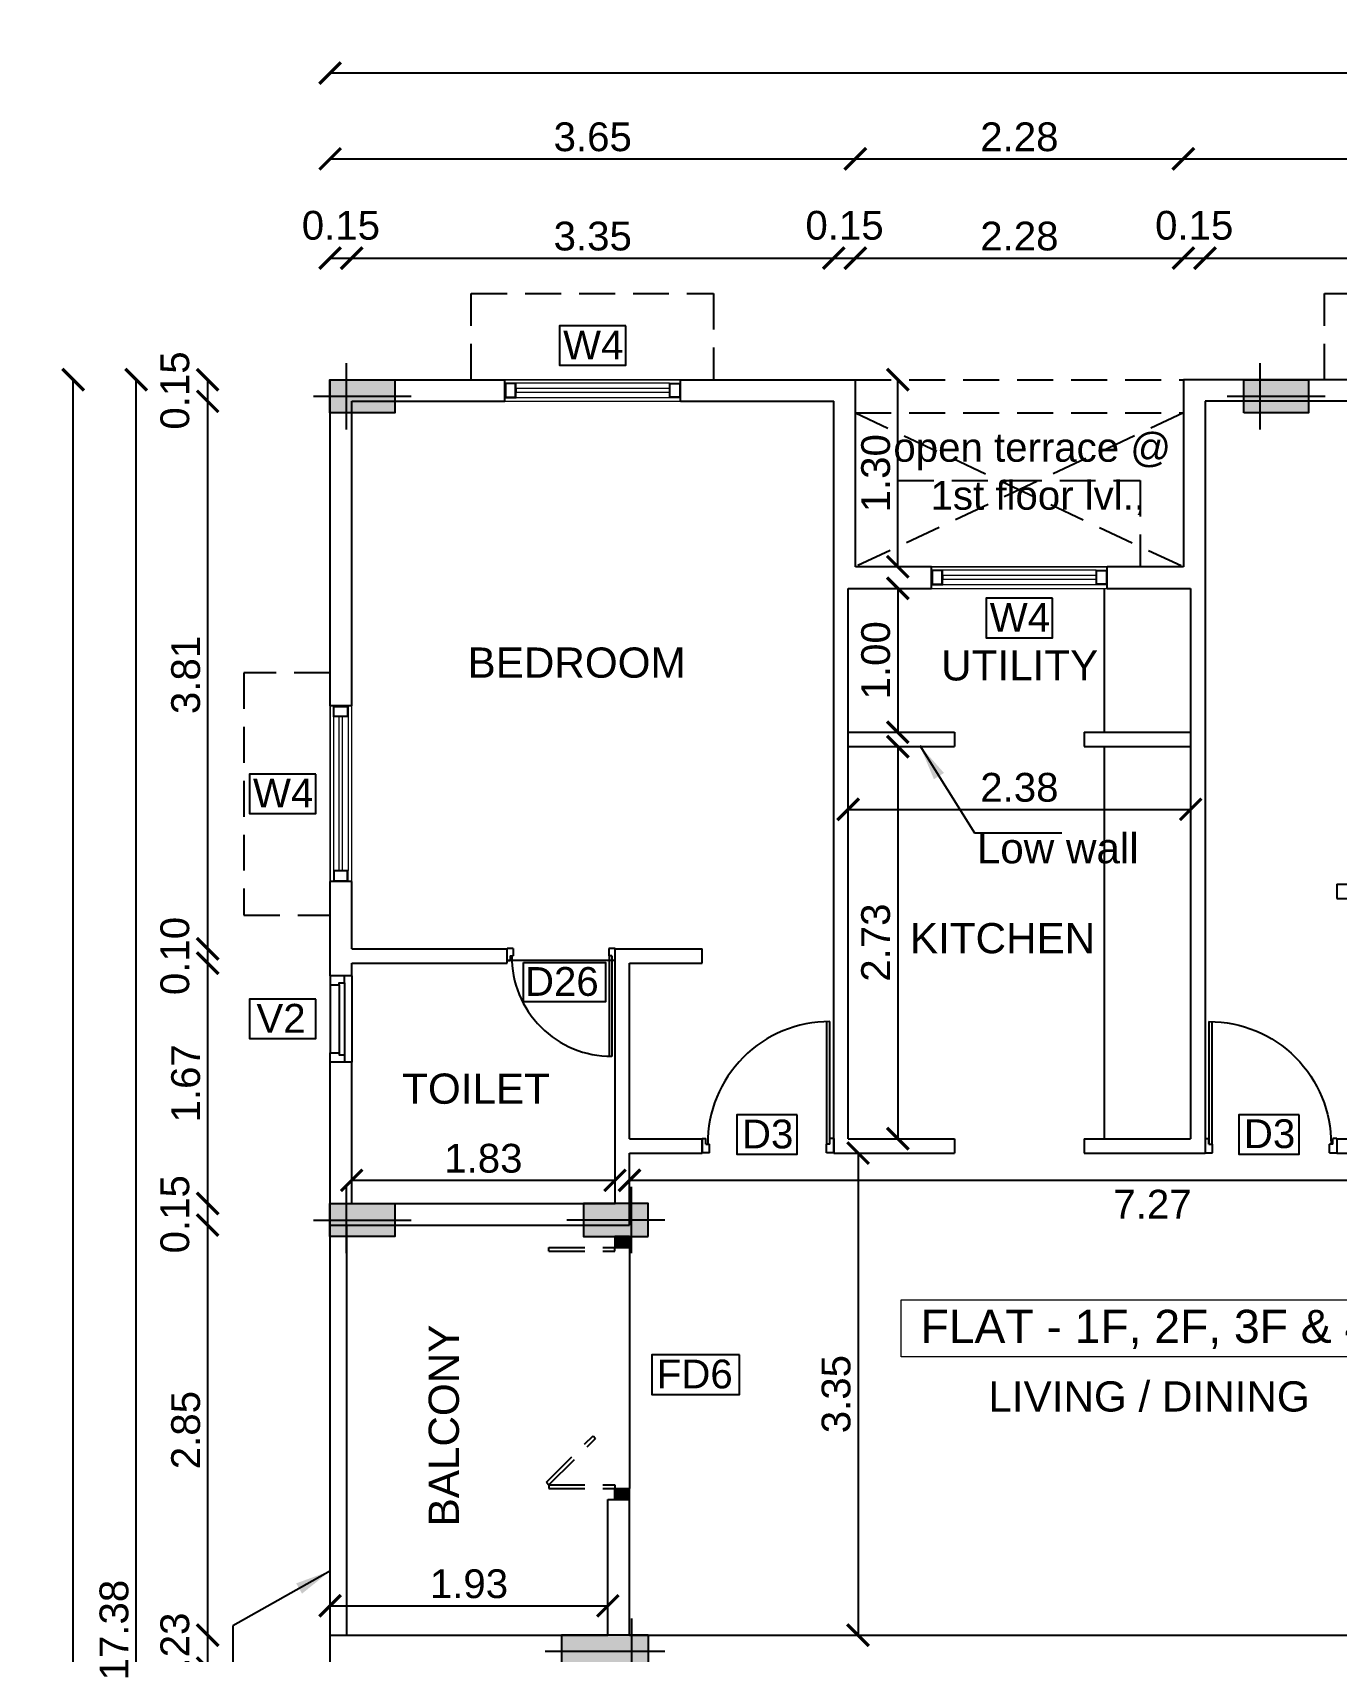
# Model space of a CAD drawing. Header units: metres. Extents: x 2130 to 3135, y 5414 to 5819.
# Drawn here: x 2835.14 to 2844.2, y 5640.43 to 5651.68 of the extents above; entities that cross this region are included whole.
import ezdxf
from ezdxf.enums import TextEntityAlignment as Align

# ---------------------------------------------------------------- set-up
doc = ezdxf.new("R2010")
doc.units = ezdxf.units.M
doc.header["$MEASUREMENT"] = 0
doc.header["$PDMODE"] = 34
doc.linetypes.add('HIDDEN', pattern=[0.375, 0.25, -0.125])
doc.layers.get('0').update_dxf_attribs({"lineweight": 18})
doc.layers.get('Defpoints').update_dxf_attribs({"lineweight": 18})
for name, color, linetype in [('col', 1, 'Continuous'), ('DIM', 8, 'Continuous'), ('JD', 3, 'Continuous'), ('WALL', 2, 'Continuous'), ('WIN', 5, 'Continuous')]:
    doc.layers.add(name, color=color, linetype=linetype)
for name, color, linetype, lineweight in [('flat name', 6, 'Continuous', 18), ('FURNITURE', 4, 'Continuous', 25), ('text', 7, 'Continuous', 25)]:
    doc.layers.add(name, color=color, linetype=linetype, lineweight=lineweight)
doc.styles.add('A1', font='arial.ttf')
doc.styles.add('R1', font='arial.ttf')
doc.dimstyles.new('DIM-CMDA', dxfattribs={"dimtxt": 0.2, "dimasz": 0.15, "dimexe": 0.05, "dimexo": 0.0625, "dimgap": 0.05, "dimtad": 1, "dimzin": 1, "dimdsep": 46, "dimtxsty": 'R1', "dimblk": 'ARCHTICK', "dimcen": 0.09, "dimse1": 1, "dimse2": 1, "dimclrd": 8, "dimclre": 8, "dimadec": 0, "dimazin": 0, "dimtm": 1e-09, "dimtfac": 1, "dimtofl": 0, "dimtmove": 2, "dimatfit": 3, "dimfxl": 0, "dimtolj": 1, "dimtzin": 0, "dimlwd": -1, "dimlwe": -1, "dimarcsym": 0})

# ---------------------------------------------------------------- blocks, each defined once
blk = doc.blocks.new('A$C451D3D78')
at = {"layer": 'WIN'}
for p, q in [((0.813, 0.915), (0.913, 0.915)), ((0.813, 0.915), (0.813, 0.888)), ((0.913, 0.915), (0.913, 0.864)), ((0.851, 0.887), (0, 0.887)), ((0.851, 0.866), (0.001, 0.866)), ((0.851, 0.888), (0.813, 0.888)), ((0.851, 0.888), (0.851, 0.864)), ((0.913, 0.864), (0.851, 0.864)), ((0.851, 0.027), (0.813, 0.027)), ((0.813, 0), (0.813, 0.027)), ((0.913, 0.051), (0.851, 0.051)), ((0.851, 0.027), (0.851, 0.051)), ((0.913, 0.051), (0.913, 0)), ((0.813, 0), (0.913, 0))]:
    blk.add_line(p, q, dxfattribs=at)
blk.add_arc((0.846, 0.885), 0.846, 179.8207, 270.3545, dxfattribs=at)
blk = doc.blocks.new('A$C43150011')
at = {"layer": 'WIN'}
for p, q in [((0.667, 0.75), (0.749, 0.75)), ((0.667, 0.75), (0.667, 0.728)), ((0.698, 0.728), (0.667, 0.728)), ((0.698, 0.728), (0.698, 0.708)), ((0.749, 0.708), (0.698, 0.708)), ((0.749, 0.708), (0.749, 0.75)), ((0.698, 0.023), (0, 0.023)), ((0.698, 0.04), (0.001, 0.04)), ((0.667, 0), (0.667, 0.022)), ((0.698, 0.022), (0.667, 0.022)), ((0.667, 0), (0.749, 0)), ((0.749, 0.042), (0.698, 0.042)), ((0.698, 0.022), (0.698, 0.042)), ((0.749, 0), (0.749, 0.042))]:
    blk.add_line(p, q, dxfattribs=at)
blk.add_lwpolyline([(0.667, 0), (0.667, 0.75)], dxfattribs=at)
blk.add_arc((0.694, 0.025), 0.693, 89.6455, 180.1793, dxfattribs=at)
blk = doc.blocks.new('A$C36B25374')
at = {"layer": 'WIN', "linetype": 'HIDDEN'}
for p, q in [((0.12, 0.577), (0.102, 0.559)), ((0.12, 0.577), (0.443, 0.253)), ((0.076, 0.559), (0.076, 0.102)), ((0.102, 0.559), (0.076, 0.559)), ((0.102, 0.559), (0.102, 0.102)), ((0.102, 0.559), (0.425, 0.236)), ((1.727, 0.559), (1.727, 0.102)), ((1.727, 0.559), (1.753, 0.559)), ((1.753, 0.559), (1.753, 0.102)), ((0.443, 0.253), (0.425, 0.236)), ((0.102, 0.102), (0.076, 0.102)), ((1.727, 0.102), (1.753, 0.102))]:
    blk.add_line(p, q, dxfattribs=at)
at = {"layer": 'WIN'}
for p, q in [((0, 0), (0, 0.102)), ((0, 0), (0, 0.102)), ((0, 0), (0, 0.102)), ((0, 0), (0, 0.102)), ((0, 0.102), (0.076, 0.102)), ((0, 0), (0.076, 0)), ((0.076, 0.102), (0.076, 0)), ((1.753, 0), (0.076, 0)), ((1.753, 0.102), (1.753, 0)), ((1.829, 0.102), (1.753, 0.102)), ((1.829, 0), (1.753, 0)), ((1.829, 0), (1.829, 0.102)), ((1.829, 0), (1.829, 0.102)), ((1.829, 0), (1.829, 0.102)), ((1.829, 0), (1.829, 0.102))]:
    blk.add_line(p, q, dxfattribs=at)
for points in [[(0, 0.102), (0, 0), (0.076, 0.102), (0.076, 0)], [(1.753, 0.102), (1.753, 0), (1.829, 0.102), (1.829, 0)]]:
    blk.add_solid(points, dxfattribs=at)
blk = doc.blocks.new('A$C5D530010')
at = {"layer": 'WIN', "lineweight": 9}
blk.add_lwpolyline([(0.064, 0.077), (0.064, 1.143), (0.089, 1.143), (0.089, 0.077)], close=True, dxfattribs=at)
at = {"color": 7, "lineweight": 9}
for points in [[(0.025, 1.22), (0.127, 1.22), (0.127, 1.143), (0.025, 1.143)], [(0.025, 0), (0.025, 0.077), (0.127, 0.077), (0.127, 0)]]:
    blk.add_wipeout(points, dxfattribs=at).dxf.layer = 'WIN'
at = {"layer": 'WIN', "lineweight": 9}
for p, q in [((0, 0), (0, 1.22)), ((0.025, 1.143), (0.025, 0.077)), ((0.127, 1.143), (0.127, 0.077)), ((0.15, 0), (0.15, 1.22))]:
    blk.add_line(p, q, dxfattribs=at)
at = {"layer": 'WIN', "color": 7, "lineweight": 9}
for points in [[(0.025, 1.22), (0.025, 1.143), (0.127, 1.143), (0.127, 1.22), (0.025, 1.22)], [(0.127, 0), (0.025, 0), (0.025, 0.077), (0.127, 0.077), (0.127, 0)]]:
    blk.add_lwpolyline(points, dxfattribs=at)
for points in [[(0.031, 1.214), (0.031, 1.149), (0.121, 1.149), (0.121, 1.214)], [(0.121, 0.006), (0.031, 0.006), (0.031, 0.071), (0.121, 0.071)]]:
    blk.add_lwpolyline(points, close=True, dxfattribs=at)
blk = doc.blocks.new('A$C1E3E09E3')
at = {"layer": 'WIN'}
for p, q in [((0, 0.6), (0, 0)), ((0.05, 0.551), (0.05, 0.049)), ((0.087, 0.537), (0.087, 0.063)), ((0.15, 0.537), (0.15, 0.063))]:
    blk.add_line(p, q, dxfattribs=at)
at = {"layer": 'WIN', "color": 9}
for points in [[(0.05, 0.551), (0.05, 0.6), (0.15, 0.6), (0.15, 0.537), (0.087, 0.537), (0.087, 0.551), (0.05, 0.551)], [(0.05, 0.049), (0.05, 0), (0.15, 0), (0.15, 0.063), (0.087, 0.063), (0.087, 0.049), (0.05, 0.049)]]:
    blk.add_lwpolyline(points, dxfattribs=at)
blk = doc.blocks.new('230x600')
blk.add_hatch(color=0).paths.add_polyline_path([(1593.962, -175.039), (1594.192, -175.039), (1594.192, -175.639), (1593.962, -175.639)])
at = {"color": 0}
for p, q in [((1594.077, -174.924), (1594.077, -175.754)), ((1593.847, -175.154), (1594.307, -175.154))]:
    blk.add_line(p, q, dxfattribs=at)
blk.add_lwpolyline([(1593.962, -175.039), (1594.192, -175.039), (1594.192, -175.639), (1593.962, -175.639)], close=True, dxfattribs=at)
blk = doc.blocks.new('230x450')
blk.add_hatch(color=0).paths.add_polyline_path([(1594.873, -175.039), (1595.103, -175.039), (1595.103, -175.489), (1594.873, -175.489)])
at = {"color": 0}
for p, q in [((1594.988, -174.924), (1594.988, -175.604)), ((1594.758, -175.154), (1595.218, -175.154))]:
    blk.add_line(p, q, dxfattribs=at)
blk.add_lwpolyline([(1594.873, -175.039), (1595.103, -175.039), (1595.103, -175.489), (1594.873, -175.489)], close=True, dxfattribs=at)
blk = doc.blocks.new('_ArchTick')
at = {"color": 0, "linetype": 'ByBlock', "const_width": 0.15}
blk.add_lwpolyline([(-0.5, -0.5), (0.5, 0.5)], dxfattribs=at)
blk = doc.blocks.new('*D650')
at = {"layer": 'Defpoints', "color": 0}
for p in [(2837.355, 5650.112), (2837.205, 5648.394), (2837.355, 5648.394)]:
    blk.add_point(p, dxfattribs=at)
at = {"layer": 'DIM', "color": 8}
blk.add_line((2837.205, 5650.112), (2837.355, 5650.112), dxfattribs=at)
at = {"layer": 'DIM', "color": 8, "xscale": 0.15, "yscale": 0.15, "zscale": 0.15, "rotation": 180}
blk.add_blockref('_ArchTick', (2837.205, 5650.112), dxfattribs=at)
at = {"layer": 'DIM', "color": 8, "xscale": 0.15, "yscale": 0.15, "zscale": 0.15}
blk.add_blockref('_ArchTick', (2837.355, 5650.112), dxfattribs=at)
at = {"layer": 'DIM', "color": 0, "insert": (2837.28, 5650.339), "char_height": 0.2, "attachment_point": 5, "style": 'R1'}
blk.add_mtext('\\A1;0.15', dxfattribs=at)
blk = doc.blocks.new('*D651')
at = {"layer": 'Defpoints', "color": 0}
for p in [(2840.705, 5650.112), (2837.355, 5648.394), (2840.705, 5647.558)]:
    blk.add_point(p, dxfattribs=at)
at = {"layer": 'DIM', "color": 8}
blk.add_line((2837.355, 5650.112), (2840.705, 5650.112), dxfattribs=at)
at = {"layer": 'DIM', "color": 8, "xscale": 0.15, "yscale": 0.15, "zscale": 0.15, "rotation": 180}
blk.add_blockref('_ArchTick', (2837.355, 5650.112), dxfattribs=at)
at = {"layer": 'DIM', "color": 8, "xscale": 0.15, "yscale": 0.15, "zscale": 0.15}
blk.add_blockref('_ArchTick', (2840.705, 5650.112), dxfattribs=at)
at = {"layer": 'DIM', "color": 0, "insert": (2839.03, 5650.264), "char_height": 0.2, "attachment_point": 5, "style": 'R1'}
blk.add_mtext('\\A1;3.35', dxfattribs=at)
blk = doc.blocks.new('*D652')
at = {"layer": 'Defpoints', "color": 0}
for p in [(2840.855, 5650.112), (2840.855, 5648.617), (2840.705, 5647.558)]:
    blk.add_point(p, dxfattribs=at)
at = {"layer": 'DIM', "color": 8}
blk.add_line((2840.705, 5650.112), (2840.855, 5650.112), dxfattribs=at)
at = {"layer": 'DIM', "color": 8, "xscale": 0.15, "yscale": 0.15, "zscale": 0.15, "rotation": 180}
blk.add_blockref('_ArchTick', (2840.705, 5650.112), dxfattribs=at)
at = {"layer": 'DIM', "color": 8, "xscale": 0.15, "yscale": 0.15, "zscale": 0.15}
blk.add_blockref('_ArchTick', (2840.855, 5650.112), dxfattribs=at)
at = {"layer": 'DIM', "color": 0, "insert": (2840.78, 5650.339), "char_height": 0.2, "attachment_point": 5, "style": 'R1'}
blk.add_mtext('\\A1;0.15', dxfattribs=at)
blk = doc.blocks.new('*D653')
at = {"layer": 'Defpoints', "color": 0}
for p in [(2843.135, 5650.112), (2843.135, 5648.765), (2840.855, 5648.617)]:
    blk.add_point(p, dxfattribs=at)
at = {"layer": 'DIM', "color": 8}
blk.add_line((2840.855, 5650.112), (2843.135, 5650.112), dxfattribs=at)
at = {"layer": 'DIM', "color": 8, "xscale": 0.15, "yscale": 0.15, "zscale": 0.15, "rotation": 180}
blk.add_blockref('_ArchTick', (2840.855, 5650.112), dxfattribs=at)
at = {"layer": 'DIM', "color": 8, "xscale": 0.15, "yscale": 0.15, "zscale": 0.15}
blk.add_blockref('_ArchTick', (2843.135, 5650.112), dxfattribs=at)
at = {"layer": 'DIM', "color": 0, "insert": (2841.995, 5650.264), "char_height": 0.2, "attachment_point": 5, "style": 'R1'}
blk.add_mtext('\\A1;2.28', dxfattribs=at)
blk = doc.blocks.new('*D578')
at = {"layer": 'Defpoints', "color": 0}
for p in [(2843.285, 5650.112), (2843.135, 5648.765), (2843.285, 5648.75)]:
    blk.add_point(p, dxfattribs=at)
at = {"layer": 'DIM', "color": 8}
blk.add_line((2843.135, 5650.112), (2843.285, 5650.112), dxfattribs=at)
at = {"layer": 'DIM', "color": 8, "xscale": 0.15, "yscale": 0.15, "zscale": 0.15, "rotation": 180}
blk.add_blockref('_ArchTick', (2843.135, 5650.112), dxfattribs=at)
at = {"layer": 'DIM', "color": 8, "xscale": 0.15, "yscale": 0.15, "zscale": 0.15}
blk.add_blockref('_ArchTick', (2843.285, 5650.112), dxfattribs=at)
at = {"layer": 'DIM', "color": 0, "insert": (2843.21, 5650.339), "char_height": 0.2, "attachment_point": 5, "style": 'R1'}
blk.add_mtext('\\A1;0.15', dxfattribs=at)
blk = doc.blocks.new('*D579')
at = {"layer": 'Defpoints', "color": 0}
for p in [(2846.635, 5650.112), (2843.285, 5648.75), (2846.635, 5648.361)]:
    blk.add_point(p, dxfattribs=at)
at = {"layer": 'DIM', "color": 8}
blk.add_line((2843.285, 5650.112), (2846.635, 5650.112), dxfattribs=at)
at = {"layer": 'DIM', "color": 8, "xscale": 0.15, "yscale": 0.15, "zscale": 0.15, "rotation": 180}
blk.add_blockref('_ArchTick', (2843.285, 5650.112), dxfattribs=at)
at = {"layer": 'DIM', "color": 8, "xscale": 0.15, "yscale": 0.15, "zscale": 0.15}
blk.add_blockref('_ArchTick', (2846.635, 5650.112), dxfattribs=at)
at = {"layer": 'DIM', "color": 0, "insert": (2844.96, 5650.264), "char_height": 0.2, "attachment_point": 5, "style": 'R1'}
blk.add_mtext('\\A1;3.35', dxfattribs=at)
blk = doc.blocks.new('*D589')
at = {"layer": 'Defpoints', "color": 0}
for p in [(2840.855, 5650.802), (2837.205, 5648.506), (2840.855, 5648.506)]:
    blk.add_point(p, dxfattribs=at)
at = {"layer": 'DIM', "color": 8}
blk.add_line((2837.205, 5650.802), (2840.855, 5650.802), dxfattribs=at)
at = {"layer": 'DIM', "color": 8, "xscale": 0.15, "yscale": 0.15, "zscale": 0.15, "rotation": 180}
blk.add_blockref('_ArchTick', (2837.205, 5650.802), dxfattribs=at)
at = {"layer": 'DIM', "color": 8, "xscale": 0.15, "yscale": 0.15, "zscale": 0.15}
blk.add_blockref('_ArchTick', (2840.855, 5650.802), dxfattribs=at)
at = {"layer": 'DIM', "color": 0, "insert": (2839.03, 5650.954), "char_height": 0.2, "attachment_point": 5, "style": 'R1'}
blk.add_mtext('\\A1;3.65', dxfattribs=at)
blk = doc.blocks.new('*D206')
at = {"layer": 'Defpoints', "color": 0}
for p in [(2843.135, 5650.802), (2843.135, 5648.765), (2840.855, 5648.506)]:
    blk.add_point(p, dxfattribs=at)
at = {"layer": 'DIM', "color": 8}
blk.add_line((2840.855, 5650.802), (2843.135, 5650.802), dxfattribs=at)
at = {"layer": 'DIM', "color": 8, "xscale": 0.15, "yscale": 0.15, "zscale": 0.15, "rotation": 180}
blk.add_blockref('_ArchTick', (2840.855, 5650.802), dxfattribs=at)
at = {"layer": 'DIM', "color": 8, "xscale": 0.15, "yscale": 0.15, "zscale": 0.15}
blk.add_blockref('_ArchTick', (2843.135, 5650.802), dxfattribs=at)
at = {"layer": 'DIM', "color": 0, "insert": (2841.995, 5650.954), "char_height": 0.2, "attachment_point": 5, "style": 'R1'}
blk.add_mtext('\\A1;2.28', dxfattribs=at)
blk = doc.blocks.new('*D590')
at = {"layer": 'Defpoints', "color": 0}
for p in [(2846.785, 5650.802), (2843.135, 5648.765), (2846.785, 5648.658)]:
    blk.add_point(p, dxfattribs=at)
at = {"layer": 'DIM', "color": 8}
blk.add_line((2843.135, 5650.802), (2846.785, 5650.802), dxfattribs=at)
at = {"layer": 'DIM', "color": 8, "xscale": 0.15, "yscale": 0.15, "zscale": 0.15, "rotation": 180}
blk.add_blockref('_ArchTick', (2843.135, 5650.802), dxfattribs=at)
at = {"layer": 'DIM', "color": 8, "xscale": 0.15, "yscale": 0.15, "zscale": 0.15}
blk.add_blockref('_ArchTick', (2846.785, 5650.802), dxfattribs=at)
at = {"layer": 'DIM', "color": 0, "insert": (2844.96, 5650.954), "char_height": 0.2, "attachment_point": 5, "style": 'R1'}
blk.add_mtext('\\A1;3.65', dxfattribs=at)
blk = doc.blocks.new('*D595')
at = {"layer": 'Defpoints', "color": 0}
for p in [(2837.205, 5651.398), (2837.205, 5648.134), (2860.005, 5647.863)]:
    blk.add_point(p, dxfattribs=at)
at = {"layer": 'DIM', "color": 8}
blk.add_line((2860.005, 5651.398), (2837.205, 5651.398), dxfattribs=at)
at = {"layer": 'DIM', "color": 8, "xscale": 0.15, "yscale": 0.15, "zscale": 0.15, "rotation": 180}
blk.add_blockref('_ArchTick', (2837.205, 5651.398), dxfattribs=at)
at = {"layer": 'DIM', "color": 8, "xscale": 0.15, "yscale": 0.15, "zscale": 0.15}
blk.add_blockref('_ArchTick', (2860.005, 5651.398), dxfattribs=at)
at = {"layer": 'DIM', "color": 0, "insert": (2848.605, 5651.55), "char_height": 0.2, "attachment_point": 5, "style": 'R1'}
blk.add_mtext('\\A1;22.80', dxfattribs=at)
blk = doc.blocks.new('*D596')
at = {"layer": 'Defpoints', "color": 0}
for p in [(2837.928, 5649.267), (2836.354, 5649.117), (2837.928, 5649.117)]:
    blk.add_point(p, dxfattribs=at)
at = {"layer": 'DIM', "color": 8}
blk.add_line((2836.354, 5649.267), (2836.354, 5649.117), dxfattribs=at)
at = {"layer": 'DIM', "color": 8, "xscale": 0.15, "yscale": 0.15, "zscale": 0.15}
for p, rotation in [((2836.354, 5649.267), 90), ((2836.354, 5649.117), 270)]:
    blk.add_blockref('_ArchTick', p, dxfattribs=dict(at, rotation=rotation))
at = {"layer": 'DIM', "color": 0, "insert": (2836.127, 5649.192), "char_height": 0.2, "attachment_point": 5, "rotation": 90, "style": 'R1'}
blk.add_mtext('\\A1;0.15', dxfattribs=at)
blk = doc.blocks.new('*D597')
at = {"layer": 'Defpoints', "color": 0}
for p in [(2837.928, 5649.117), (2836.354, 5645.312), (2837.805, 5645.312)]:
    blk.add_point(p, dxfattribs=at)
at = {"layer": 'DIM', "color": 8}
blk.add_line((2836.354, 5649.117), (2836.354, 5645.312), dxfattribs=at)
at = {"layer": 'DIM', "color": 8, "xscale": 0.15, "yscale": 0.15, "zscale": 0.15}
for p, rotation in [((2836.354, 5649.117), 90), ((2836.354, 5645.312), 270)]:
    blk.add_blockref('_ArchTick', p, dxfattribs=dict(at, rotation=rotation))
at = {"layer": 'DIM', "color": 0, "insert": (2836.202, 5647.215), "char_height": 0.2, "attachment_point": 5, "rotation": 90, "style": 'R1'}
blk.add_mtext('\\A1;3.81', dxfattribs=at)
blk = doc.blocks.new('*D598')
at = {"layer": 'Defpoints', "color": 0}
for p in [(2837.805, 5645.312), (2836.354, 5645.212), (2837.795, 5645.212)]:
    blk.add_point(p, dxfattribs=at)
at = {"layer": 'DIM', "color": 8}
blk.add_line((2836.354, 5645.312), (2836.354, 5645.212), dxfattribs=at)
at = {"layer": 'DIM', "color": 8, "xscale": 0.15, "yscale": 0.15, "zscale": 0.15}
for p, rotation in [((2836.354, 5645.312), 90), ((2836.354, 5645.212), 270)]:
    blk.add_blockref('_ArchTick', p, dxfattribs=dict(at, rotation=rotation))
at = {"layer": 'DIM', "color": 0, "insert": (2836.127, 5645.262), "char_height": 0.2, "attachment_point": 5, "rotation": 90, "style": 'R1'}
blk.add_mtext('\\A1;0.10', dxfattribs=at)
blk = doc.blocks.new('*D599')
at = {"layer": 'Defpoints', "color": 0}
for p in [(2837.795, 5645.212), (2836.354, 5643.542), (2837.932, 5643.542)]:
    blk.add_point(p, dxfattribs=at)
at = {"layer": 'DIM', "color": 8}
blk.add_line((2836.354, 5645.212), (2836.354, 5643.542), dxfattribs=at)
at = {"layer": 'DIM', "color": 8, "xscale": 0.15, "yscale": 0.15, "zscale": 0.15}
for p, rotation in [((2836.354, 5645.212), 90), ((2836.354, 5643.542), 270)]:
    blk.add_blockref('_ArchTick', p, dxfattribs=dict(at, rotation=rotation))
at = {"layer": 'DIM', "color": 0, "insert": (2836.202, 5644.377), "char_height": 0.2, "attachment_point": 5, "rotation": 90, "style": 'R1'}
blk.add_mtext('\\A1;1.67', dxfattribs=at)
blk = doc.blocks.new('*D600')
at = {"layer": 'Defpoints', "color": 0}
for p in [(2837.932, 5643.542), (2836.354, 5643.392), (2837.927, 5643.392)]:
    blk.add_point(p, dxfattribs=at)
at = {"layer": 'DIM', "color": 8}
blk.add_line((2836.354, 5643.542), (2836.354, 5643.392), dxfattribs=at)
at = {"layer": 'DIM', "color": 8, "xscale": 0.15, "yscale": 0.15, "zscale": 0.15}
for p, rotation in [((2836.354, 5643.542), 90), ((2836.354, 5643.392), 270)]:
    blk.add_blockref('_ArchTick', p, dxfattribs=dict(at, rotation=rotation))
at = {"layer": 'DIM', "color": 0, "insert": (2836.127, 5643.467), "char_height": 0.2, "attachment_point": 5, "rotation": 90, "style": 'R1'}
blk.add_mtext('\\A1;0.15', dxfattribs=at)
blk = doc.blocks.new('*D601')
at = {"layer": 'Defpoints', "color": 0}
for p in [(2837.927, 5643.392), (2836.354, 5640.542), (2838.17, 5640.542)]:
    blk.add_point(p, dxfattribs=at)
at = {"layer": 'DIM', "color": 8}
blk.add_line((2836.354, 5643.392), (2836.354, 5640.542), dxfattribs=at)
at = {"layer": 'DIM', "color": 8, "xscale": 0.15, "yscale": 0.15, "zscale": 0.15}
for p, rotation in [((2836.354, 5643.392), 90), ((2836.354, 5640.542), 270)]:
    blk.add_blockref('_ArchTick', p, dxfattribs=dict(at, rotation=rotation))
at = {"layer": 'DIM', "color": 0, "insert": (2836.202, 5641.967), "char_height": 0.2, "attachment_point": 5, "rotation": 90, "style": 'R1'}
blk.add_mtext('\\A1;2.85', dxfattribs=at)
blk = doc.blocks.new('*D602')
at = {"layer": 'Defpoints', "color": 0}
for p in [(2838.17, 5640.542), (2836.354, 5640.312), (2838.17, 5640.312)]:
    blk.add_point(p, dxfattribs=at)
at = {"layer": 'DIM', "color": 8}
blk.add_line((2836.354, 5640.542), (2836.354, 5640.312), dxfattribs=at)
at = {"layer": 'DIM', "color": 8, "xscale": 0.15, "yscale": 0.15, "zscale": 0.15}
for p, rotation in [((2836.354, 5640.542), 90), ((2836.354, 5640.312), 270)]:
    blk.add_blockref('_ArchTick', p, dxfattribs=dict(at, rotation=rotation))
at = {"layer": 'DIM', "color": 0, "insert": (2836.127, 5640.427), "char_height": 0.2, "attachment_point": 5, "rotation": 90, "style": 'R1'}
blk.add_mtext('\\A1;0.23', dxfattribs=at)
blk = doc.blocks.new('*D625')
at = {"layer": 'Defpoints', "color": 0}
for p in [(2835.857, 5649.267), (2840.134, 5649.267), (2838.862, 5631.887)]:
    blk.add_point(p, dxfattribs=at)
at = {"layer": 'DIM', "color": 8}
blk.add_line((2835.857, 5631.887), (2835.857, 5649.267), dxfattribs=at)
at = {"layer": 'DIM', "color": 8, "xscale": 0.15, "yscale": 0.15, "zscale": 0.15}
for p, rotation in [((2835.857, 5649.267), 90), ((2835.857, 5631.887), 270)]:
    blk.add_blockref('_ArchTick', p, dxfattribs=dict(at, rotation=rotation))
at = {"layer": 'DIM', "color": 0, "insert": (2835.704, 5640.577), "char_height": 0.2, "attachment_point": 5, "rotation": 90, "style": 'R1'}
blk.add_mtext('\\A1;17.38', dxfattribs=at)
blk = doc.blocks.new('*D207')
at = {"layer": 'Defpoints', "color": 0}
for p in [(2835.419, 5649.267), (2837.928, 5649.267), (2838.087, 5613.287)]:
    blk.add_point(p, dxfattribs=at)
at = {"layer": 'DIM', "color": 8}
blk.add_line((2835.419, 5613.287), (2835.419, 5649.267), dxfattribs=at)
at = {"layer": 'DIM', "color": 8, "xscale": 0.15, "yscale": 0.15, "zscale": 0.15}
for p, rotation in [((2835.419, 5649.267), 90), ((2835.419, 5613.287), 270)]:
    blk.add_blockref('_ArchTick', p, dxfattribs=dict(at, rotation=rotation))
at = {"layer": 'DIM', "color": 0, "insert": (2835.267, 5631.277), "char_height": 0.2, "attachment_point": 5, "rotation": 90, "style": 'R1'}
blk.add_mtext('\\A1;35.98', dxfattribs=at)
blk = doc.blocks.new('*D562')
at = {"layer": 'Defpoints', "color": 0}
for p in [(2841.016, 5649.267), (2841.15, 5649.267), (2841.016, 5647.967)]:
    blk.add_point(p, dxfattribs=at)
at = {"layer": 'DIM', "color": 8}
blk.add_line((2841.15, 5647.967), (2841.15, 5649.267), dxfattribs=at)
at = {"layer": 'DIM', "color": 8, "xscale": 0.15, "yscale": 0.15, "zscale": 0.15}
for p, rotation in [((2841.15, 5649.267), 90), ((2841.15, 5647.967), 270)]:
    blk.add_blockref('_ArchTick', p, dxfattribs=dict(at, rotation=rotation))
at = {"layer": 'DIM', "color": 0, "insert": (2840.997, 5648.617), "char_height": 0.2, "attachment_point": 5, "rotation": 90, "style": 'R1'}
blk.add_mtext('\\A1;1.30', dxfattribs=at)
blk = doc.blocks.new('*D563')
at = {"layer": 'Defpoints', "color": 0}
for p in [(2837.355, 5643.966), (2839.185, 5643.966), (2839.185, 5643.703)]:
    blk.add_point(p, dxfattribs=at)
at = {"layer": 'DIM', "color": 8}
blk.add_line((2837.355, 5643.703), (2839.185, 5643.703), dxfattribs=at)
at = {"layer": 'DIM', "color": 8, "xscale": 0.15, "yscale": 0.15, "zscale": 0.15, "rotation": 180}
blk.add_blockref('_ArchTick', (2837.355, 5643.703), dxfattribs=at)
at = {"layer": 'DIM', "color": 8, "xscale": 0.15, "yscale": 0.15, "zscale": 0.15}
blk.add_blockref('_ArchTick', (2839.185, 5643.703), dxfattribs=at)
at = {"layer": 'DIM', "color": 0, "insert": (2838.27, 5643.855), "char_height": 0.2, "attachment_point": 5, "style": 'R1'}
blk.add_mtext('\\A1;1.83', dxfattribs=at)
blk = doc.blocks.new('*D564')
at = {"layer": 'Defpoints', "color": 0}
for p in [(2837.205, 5640.746), (2839.135, 5640.746), (2839.135, 5640.746)]:
    blk.add_point(p, dxfattribs=at)
at = {"layer": 'DIM', "color": 8}
blk.add_line((2837.205, 5640.746), (2839.135, 5640.746), dxfattribs=at)
at = {"layer": 'DIM', "color": 8, "xscale": 0.15, "yscale": 0.15, "zscale": 0.15, "rotation": 180}
blk.add_blockref('_ArchTick', (2837.205, 5640.746), dxfattribs=at)
at = {"layer": 'DIM', "color": 8, "xscale": 0.15, "yscale": 0.15, "zscale": 0.15}
blk.add_blockref('_ArchTick', (2839.135, 5640.746), dxfattribs=at)
at = {"layer": 'DIM', "color": 0, "insert": (2838.17, 5640.898), "char_height": 0.2, "attachment_point": 5, "style": 'R1'}
blk.add_mtext('\\A1;1.93', dxfattribs=at)
blk = doc.blocks.new('*D565')
at = {"layer": 'Defpoints', "color": 0}
for p in [(2846.555, 5643.703), (2846.555, 5642.166), (2839.285, 5640.947)]:
    blk.add_point(p, dxfattribs=at)
at = {"layer": 'DIM', "color": 8}
blk.add_line((2839.285, 5643.703), (2846.555, 5643.703), dxfattribs=at)
at = {"layer": 'DIM', "color": 8, "xscale": 0.15, "yscale": 0.15, "zscale": 0.15, "rotation": 180}
blk.add_blockref('_ArchTick', (2839.285, 5643.703), dxfattribs=at)
at = {"layer": 'DIM', "color": 8, "xscale": 0.15, "yscale": 0.15, "zscale": 0.15}
blk.add_blockref('_ArchTick', (2846.555, 5643.703), dxfattribs=at)
at = {"layer": 'DIM', "color": 0, "insert": (2842.92, 5643.537), "char_height": 0.2, "attachment_point": 5, "style": 'R1'}
blk.add_mtext('\\A1;7.27', dxfattribs=at)
blk = doc.blocks.new('*D566')
at = {"layer": 'Defpoints', "color": 0}
for p in [(2840.847, 5643.892), (2840.847, 5640.542), (2840.874, 5640.542)]:
    blk.add_point(p, dxfattribs=at)
at = {"layer": 'DIM', "color": 8}
blk.add_line((2840.874, 5643.892), (2840.874, 5640.542), dxfattribs=at)
at = {"layer": 'DIM', "color": 8, "xscale": 0.15, "yscale": 0.15, "zscale": 0.15}
for p, rotation in [((2840.874, 5643.892), 90), ((2840.874, 5640.542), 270)]:
    blk.add_blockref('_ArchTick', p, dxfattribs=dict(at, rotation=rotation))
at = {"layer": 'DIM', "color": 0, "insert": (2840.722, 5642.217), "char_height": 0.2, "attachment_point": 5, "rotation": 90, "style": 'R1'}
blk.add_mtext('\\A1;3.35', dxfattribs=at)
blk = doc.blocks.new('*D567')
at = {"layer": 'Defpoints', "color": 0}
for p in [(2841.095, 5647.817), (2841.095, 5646.817), (2841.15, 5646.817)]:
    blk.add_point(p, dxfattribs=at)
at = {"layer": 'DIM', "color": 8}
blk.add_line((2841.15, 5647.817), (2841.15, 5646.817), dxfattribs=at)
at = {"layer": 'DIM', "color": 8, "xscale": 0.15, "yscale": 0.15, "zscale": 0.15}
for p, rotation in [((2841.15, 5647.817), 90), ((2841.15, 5646.817), 270)]:
    blk.add_blockref('_ArchTick', p, dxfattribs=dict(at, rotation=rotation))
at = {"layer": 'DIM', "color": 0, "insert": (2840.997, 5647.317), "char_height": 0.2, "attachment_point": 5, "rotation": 90, "style": 'R1'}
blk.add_mtext('\\A1;1.00', dxfattribs=at)
blk = doc.blocks.new('*D568')
at = {"layer": 'Defpoints', "color": 0}
for p in [(2841.294, 5646.717), (2841.15, 5643.992), (2841.294, 5643.992)]:
    blk.add_point(p, dxfattribs=at)
at = {"layer": 'DIM', "color": 8}
blk.add_line((2841.15, 5646.717), (2841.15, 5643.992), dxfattribs=at)
at = {"layer": 'DIM', "color": 8, "xscale": 0.15, "yscale": 0.15, "zscale": 0.15}
for p, rotation in [((2841.15, 5646.717), 90), ((2841.15, 5643.992), 270)]:
    blk.add_blockref('_ArchTick', p, dxfattribs=dict(at, rotation=rotation))
at = {"layer": 'DIM', "color": 0, "insert": (2840.997, 5645.355), "char_height": 0.2, "attachment_point": 5, "rotation": 90, "style": 'R1'}
blk.add_mtext('\\A1;2.73', dxfattribs=at)
blk = doc.blocks.new('*D569')
at = {"layer": 'Defpoints', "color": 0}
for p in [(2840.805, 5646.325), (2843.185, 5646.325), (2843.185, 5646.281)]:
    blk.add_point(p, dxfattribs=at)
at = {"layer": 'DIM', "color": 8}
blk.add_line((2840.805, 5646.281), (2843.185, 5646.281), dxfattribs=at)
at = {"layer": 'DIM', "color": 8, "xscale": 0.15, "yscale": 0.15, "zscale": 0.15, "rotation": 180}
blk.add_blockref('_ArchTick', (2840.805, 5646.281), dxfattribs=at)
at = {"layer": 'DIM', "color": 8, "xscale": 0.15, "yscale": 0.15, "zscale": 0.15}
blk.add_blockref('_ArchTick', (2843.185, 5646.281), dxfattribs=at)
at = {"layer": 'DIM', "color": 0, "insert": (2841.995, 5646.433), "char_height": 0.2, "attachment_point": 5, "style": 'R1'}
blk.add_mtext('\\A1;2.38', dxfattribs=at)

msp = doc.modelspace()

# ---------------------------------------------------------------- linework, layer by layer
at = {"layer": 'flat name', "color": 5}
msp.add_lwpolyline([(2841.174, 5642.873), (2844.709, 5642.873), (2844.709, 5642.477), (2841.174, 5642.477)], close=True, dxfattribs=at)
at = {"layer": 'FURNITURE'}
msp.add_line((2842.585, 5646.717), (2842.585, 5643.992), dxfattribs=at)
at = {"layer": 'JD', "color": 8}
for points in [[(2839.259, 5649.641), (2838.8, 5649.641), (2838.8, 5649.367), (2839.259, 5649.367)], [(2842.224, 5647.748), (2841.765, 5647.748), (2841.765, 5647.474), (2842.224, 5647.474)], [(2837.105, 5646.526), (2836.645, 5646.526), (2836.645, 5646.253), (2837.105, 5646.253)], [(2838.549, 5645.217), (2839.118, 5645.217), (2839.118, 5644.944), (2838.549, 5644.944)], [(2837.105, 5644.961), (2836.645, 5644.961), (2836.645, 5644.688), (2837.105, 5644.688)], [(2840.451, 5644.157), (2840.032, 5644.157), (2840.032, 5643.884), (2840.451, 5643.884)], [(2843.939, 5644.159), (2843.52, 5644.159), (2843.52, 5643.885), (2843.939, 5643.885)], [(2840.049, 5642.489), (2839.44, 5642.489), (2839.44, 5642.215), (2840.049, 5642.215)]]:
    msp.add_lwpolyline(points, close=True, dxfattribs=at)
at = {"layer": 'WALL', "color": 2}
for p, q in [((2837.205, 5647), (2837.205, 5649.267)), ((2837.205, 5649.267), (2838.42, 5649.267)), ((2839.64, 5649.267), (2840.855, 5649.267)), ((2840.855, 5647.967), (2840.855, 5649.267)), ((2844.35, 5649.267), (2843.135, 5649.267)), ((2843.135, 5649.267), (2843.135, 5647.967)), ((2837.355, 5647), (2837.355, 5649.117)), ((2837.355, 5649.117), (2838.42, 5649.117)), ((2839.64, 5649.117), (2840.705, 5649.117)), ((2840.705, 5643.892), (2840.705, 5649.117)), ((2844.35, 5649.117), (2843.285, 5649.117)), ((2843.285, 5649.117), (2843.285, 5643.892)), ((2841.385, 5647.967), (2840.855, 5647.967)), ((2843.135, 5647.967), (2842.605, 5647.967)), ((2840.805, 5643.992), (2840.805, 5647.817)), ((2840.805, 5647.817), (2841.385, 5647.817)), ((2842.605, 5647.817), (2843.185, 5647.817)), ((2843.185, 5647.817), (2843.185, 5643.992)), ((2837.205, 5645.125), (2837.205, 5645.78)), ((2837.355, 5645.312), (2837.355, 5645.78)), ((2844.2, 5645.762), (2844.2, 5645.662)), ((2838.435, 5645.212), (2838.435, 5645.312)), ((2839.185, 5643.542), (2839.185, 5645.312)), ((2839.79, 5645.212), (2839.79, 5645.312)), ((2837.355, 5645.125), (2837.355, 5645.212)), ((2839.285, 5643.992), (2839.285, 5645.212)), ((2837.205, 5643.392), (2837.205, 5644.525)), ((2837.355, 5643.542), (2837.355, 5644.525)), ((2839.79, 5643.892), (2839.79, 5643.992)), ((2844.2, 5643.992), (2844.2, 5643.892)), ((2839.285, 5643.392), (2839.285, 5643.892)), ((2839.135, 5643.392), (2839.285, 5643.392)), ((2839.135, 5640.542), (2839.135, 5641.484)), ((2839.285, 5640.542), (2839.285, 5641.484))]:
    msp.add_line(p, q, dxfattribs=at)
at = {"layer": 'WALL', "linetype": 'Continuous'}
for p, q in [((2839.64, 5649.117), (2839.64, 5649.267)), ((2842.605, 5647.817), (2842.605, 5647.967)), ((2837.355, 5647), (2837.205, 5647))]:
    msp.add_line(p, q, dxfattribs=at)
at = {"layer": 'WALL', "color": 8, "linetype": 'HIDDEN'}
for p, q in [((2840.855, 5649.267), (2843.135, 5649.267)), ((2840.855, 5649.037), (2843.135, 5649.037))]:
    msp.add_line(p, q, dxfattribs=at)
at = {"layer": 'WALL'}
for p, q in [((2844.2, 5645.762), (2844.805, 5645.762)), ((2844.2, 5645.662), (2844.705, 5645.662)), ((2837.355, 5645.312), (2838.435, 5645.312)), ((2839.185, 5645.312), (2839.79, 5645.312)), ((2837.355, 5645.212), (2838.435, 5645.212)), ((2839.285, 5645.212), (2839.79, 5645.212)), ((2837.355, 5645.125), (2837.205, 5645.125)), ((2837.355, 5644.525), (2837.205, 5644.525)), ((2839.285, 5643.992), (2839.79, 5643.992)), ((2840.805, 5643.992), (2841.545, 5643.992)), ((2842.445, 5643.992), (2843.185, 5643.992)), ((2844.2, 5643.992), (2844.705, 5643.992)), ((2839.285, 5643.892), (2839.79, 5643.892)), ((2840.705, 5643.892), (2841.545, 5643.892)), ((2842.445, 5643.892), (2843.285, 5643.892)), ((2844.2, 5643.892), (2846.555, 5643.892)), ((2837.355, 5643.542), (2839.185, 5643.542)), ((2837.205, 5643.392), (2839.135, 5643.392)), ((2837.205, 5640.542), (2839.135, 5640.542)), ((2839.285, 5640.542), (2846.785, 5640.542))]:
    msp.add_line(p, q, dxfattribs=at)
for points in [[(2838.42, 5649.117), (2838.42, 5649.267)], [(2839.64, 5649.117), (2839.64, 5649.267)], [(2841.385, 5647.817), (2841.385, 5647.967)], [(2842.605, 5647.817), (2842.605, 5647.967)], [(2837.355, 5647), (2837.205, 5647)], [(2837.355, 5645.78), (2837.205, 5645.78)], [(2837.205, 5640.312), (2837.205, 5640.542)]]:
    msp.add_lwpolyline(points, dxfattribs=at)
at = {"layer": 'WALL', "color": 2}
for points in [[(2841.545, 5643.992), (2841.545, 5643.892)], [(2842.445, 5643.992), (2842.445, 5643.892)], [(2839.135, 5641.484), (2839.285, 5641.484)]]:
    msp.add_lwpolyline(points, dxfattribs=at)
at = {"layer": 'WIN', "linetype": 'Continuous'}
for p, q in [((2840.805, 5646.817), (2841.545, 5646.817)), ((2842.445, 5646.817), (2843.185, 5646.817)), ((2840.805, 5646.717), (2841.545, 5646.717)), ((2842.445, 5646.717), (2843.185, 5646.717)), ((2837.205, 5640.542), (2837.205, 5643.392)), ((2837.32, 5640.542), (2837.32, 5643.392))]:
    msp.add_line(p, q, dxfattribs=at)
at = {"layer": 'WIN', "linetype": 'HIDDEN'}
msp.add_lwpolyline([(2844.115, 5649.267), (2844.115, 5649.267), (2844.115, 5649.867), (2845.8, 5649.867), (2845.8, 5649.867), (2845.8, 5649.267)], dxfattribs=at)
at = {"layer": 'WIN', "linetype": 'Continuous'}
for points in [[(2841.545, 5646.817), (2841.545, 5646.717)], [(2842.445, 5646.817), (2842.445, 5646.717)]]:
    msp.add_lwpolyline(points, dxfattribs=at)

# ---------------------------------------------------------------- block references
at = {"layer": 'col', "color": 3, "rotation": 90}
for p in [(2662.165, 4054.164), (2668.515, 4054.164), (2662.165, 4048.439)]:
    msp.add_blockref('230x450', p, dxfattribs=at)
at = {"layer": 'col', "color": 3, "xscale": -1, "rotation": 270}
msp.add_blockref('230x450', (3014.454, 4048.439), dxfattribs=at)
at = {"layer": 'col', "color": 4, "rotation": 270}
msp.add_blockref('230x600', (3014.454, 7234.505), dxfattribs=at)
at = {"layer": 'WIN'}
for name, p, rotation in [('A$C43150011', (2839.185, 5644.564), 90), ('A$C451D3D78', (2839.79, 5644.806), 270), ('A$C36B25374', (2839.285, 5641.484), 90)]:
    msp.add_blockref(name, p, dxfattribs=dict(at, rotation=rotation))
at = {"layer": 'WIN', "xscale": -1}
msp.add_blockref('A$C1E3E09E3', (2837.355, 5644.525), dxfattribs=at)
at = {"layer": 'WIN', "xscale": -1, "rotation": 90}
msp.add_blockref('A$C451D3D78', (2844.2, 5644.806), dxfattribs=at)

# ---------------------------------------------------------------- texts
at = {"layer": 'flat name', "insert": (2841.213, 5642.803), "char_height": 0.23, "width": 3.47059, "attachment_point": 1, "style": 'A1'}
msp.add_mtext('{\\W1.068749; }FLAT - 1F, 2F, 3F & 4F', dxfattribs=at)
at = {"layer": 'JD', "style": 'R1'}
for s, p in [('W4', (2838.824, 5649.409)), ('W4', (2841.789, 5647.515)), ('W4', (2836.669, 5646.294)), ('D26', (2838.559, 5644.985)), ('V2', (2836.693, 5644.729)), ('D3', (2840.067, 5643.925)), ('D3', (2843.555, 5643.927)), ('FD6', (2839.475, 5642.257))]:
    msp.add_text(s, height=0.2, dxfattribs=at).set_placement(p)
at = {"layer": 'text', "style": 'A1'}
for s, p in [('BEDROOM', (2838.918, 5647.301)), ('UTILITY', (2841.997, 5647.282)), ('KITCHEN', (2841.878, 5645.386)), ('TOILET', (2838.219, 5644.34)), ('LIVING / DINING', (2842.896, 5642.201))]:
    msp.add_text(s, height=0.21, dxfattribs=at).set_placement(p, align=Align.MIDDLE_CENTER)
msp.add_text('Low wall', height=0.21, dxfattribs=at).set_placement((2841.699, 5645.906))
msp.add_text('BALCONY', height=0.21, rotation=90, dxfattribs=at).set_placement((2837.995, 5641.999), align=Align.MIDDLE_CENTER)
at = {"layer": 'text', "insert": (2842.123, 5648.897), "char_height": 0.2, "width": 2.21841, "attachment_point": 2, "style": 'A1'}
msp.add_mtext('open terrace @  1st floor lvl.,', dxfattribs=at)

# ---------------------------------------------------------------- dimensions: what is measured, and where the dimension line sits
at = {"layer": 'DIM', "color": 7}
for base, p1, p2, picture, middle in [((2843.135, 5650.802), (2840.855, 5648.506), (2843.135, 5648.765), '*D206', (2841.995, 5650.954)), ((2846.785, 5650.802), (2843.135, 5648.765), (2846.785, 5648.658), '*D590', (2844.96, 5650.954)), ((2837.355, 5650.112), (2837.205, 5648.394), (2837.355, 5648.394), '*D650', (2837.28, 5650.339)), ((2840.855, 5650.112), (2840.705, 5647.558), (2840.855, 5648.617), '*D652', (2840.78, 5650.339)), ((2843.135, 5650.112), (2840.855, 5648.617), (2843.135, 5648.765), '*D653', (2841.995, 5650.264)), ((2843.285, 5650.112), (2843.135, 5648.765), (2843.285, 5648.75), '*D578', (2843.21, 5650.339)), ((2846.635, 5650.112), (2843.285, 5648.75), (2846.635, 5648.361), '*D579', (2844.96, 5650.264)), ((2843.185, 5646.281), (2840.805, 5646.325), (2843.185, 5646.325), '*D569', (2841.995, 5646.433)), ((2839.185, 5643.703), (2837.355, 5643.966), (2839.185, 5643.966), '*D563', (2838.27, 5643.855)), ((2839.135, 5640.746), (2837.205, 5640.746), (2839.135, 5640.746), '*D564', (2838.17, 5640.898))]:
    dim = msp.add_linear_dim(base=base, p1=p1, p2=p2, dimstyle='DIM-CMDA', override={"dimpost": '\\X'}, dxfattribs=at)
    dim.commit()
    dim.dimension.update_dxf_attribs({"geometry": picture, "text_midpoint": middle})
for base, p1, p2, picture, middle in [((2836.354, 5649.117), (2837.928, 5649.267), (2837.928, 5649.117), '*D596', (2836.127, 5649.192)), ((2841.15, 5649.267), (2841.016, 5647.967), (2841.016, 5649.267), '*D562', (2840.997, 5648.617)), ((2841.15, 5646.817), (2841.095, 5647.817), (2841.095, 5646.817), '*D567', (2840.997, 5647.317)), ((2841.149530114, 5643.992470721), (2841.2943682, 5646.717470721), (2841.2943682, 5643.992470721), '*D568', (2840.997347304, 5645.354970721)), ((2836.354, 5645.212), (2837.805, 5645.312), (2837.795, 5645.212), '*D598', (2836.127, 5645.262)), ((2836.354, 5643.542), (2837.795, 5645.212), (2837.932, 5643.542), '*D599', (2836.202, 5644.377)), ((2840.874, 5640.542), (2840.847, 5643.892), (2840.847, 5640.542), '*D566', (2840.722, 5642.217)), ((2836.354, 5643.392), (2837.932, 5643.542), (2837.927, 5643.392), '*D600', (2836.127, 5643.467)), ((2836.354, 5640.542), (2837.927, 5643.392), (2838.17, 5640.542), '*D601', (2836.202, 5641.967)), ((2836.354, 5640.312), (2838.17, 5640.542), (2838.17, 5640.312), '*D602', (2836.127, 5640.427))]:
    dim = msp.add_linear_dim(base=base, p1=p1, p2=p2, angle=90, dimstyle='DIM-CMDA', override={"dimpost": '\\X'}, dxfattribs=at)
    dim.commit()
    dim.dimension.update_dxf_attribs({"geometry": picture, "text_midpoint": middle})
dim = msp.add_linear_dim(base=(2846.555, 5643.703), p1=(2839.285, 5640.947), p2=(2846.555, 5642.166), dimstyle='DIM-CMDA', override={"dimpost": '\\X'}, dxfattribs=at)
dim.commit()
dim.dimension.update_dxf_attribs({"geometry": '*D565', "text_midpoint": (2842.92, 5643.537), "dimtype": 160})

# ---------------------------------------------------------------- leaders
at = {"layer": 'text'}
for points in [[(2841.303, 5646.724), (2841.683, 5646.119), (2842.291, 5646.119)], [(2837.207, 5640.989), (2836.529, 5640.606), (2836.529, 5640.105)]]:
    msp.add_leader(points, dimstyle='DIM-CMDA', override={"dimasz": 0.25, "dimtad": 0, "dimclrd": 7, "dimfxl": 0.1875, "dimfxlon": 1, "dimarcsym": 1}, dxfattribs=at)

# ---------------------------------------------------------------- next in the draw order: block references
at = {"layer": 'WIN', "linetype": 'Continuous', "xscale": -1, "rotation": 270}
for p in [(2838.42, 5649.117), (2841.385, 5647.817)]:
    msp.add_blockref('A$C5D530010', p, dxfattribs=at)
at = {"layer": 'WIN', "linetype": 'Continuous', "xscale": -1}
msp.add_blockref('A$C5D530010', (2837.355, 5645.78), dxfattribs=at)

# ---------------------------------------------------------------- next in the draw order: linework, layer by layer
at = {"color": 6}
msp.add_lwpolyline([(2860.005, 5631.887), (2860.005, 5649.267), (2856.355, 5649.267), (2856.355, 5647.967), (2854.075, 5647.967), (2854.075, 5649.267), (2850.425, 5649.267), (2850.425, 5644.597), (2846.785, 5644.597), (2846.785, 5649.267), (2843.135, 5649.267), (2843.135, 5647.967), (2840.855, 5647.967), (2840.855, 5649.267), (2837.205, 5649.267), (2837.205, 5631.887)], dxfattribs=at)
msp.add_lwpolyline([(2837.205, 5631.887), (2837.205, 5649.267), (2840.855, 5649.267), (2840.855, 5647.967), (2843.135, 5647.967), (2843.135, 5649.267), (2846.785, 5649.267), (2846.785, 5644.597), (2850.425, 5644.597), (2850.425, 5649.267), (2854.075, 5649.267), (2854.075, 5647.967), (2856.355, 5647.967), (2856.355, 5649.267), (2860.005, 5649.267), (2860.005, 5631.887)])
at = {"layer": 'FURNITURE'}
msp.add_line((2842.585, 5647.817), (2842.585, 5646.817), dxfattribs=at)
at = {"layer": 'WALL', "color": 8, "linetype": 'HIDDEN'}
for p, q in [((2843.135, 5649.037), (2840.855, 5647.967)), ((2840.855, 5649.037), (2843.135, 5647.967))]:
    msp.add_line(p, q, dxfattribs=at)
at = {"layer": 'WIN', "linetype": 'HIDDEN'}
for points in [[(2838.185, 5649.267), (2838.185, 5649.267), (2838.185, 5649.867), (2839.87, 5649.867), (2839.87, 5649.867), (2839.87, 5649.267)], [(2841.15, 5647.967), (2841.15, 5647.967), (2841.15, 5648.567), (2842.835, 5648.567), (2842.835, 5648.567), (2842.835, 5647.967)], [(2837.205, 5647.23), (2837.205, 5647.23), (2836.605, 5647.23), (2836.605, 5645.545), (2836.605, 5645.545), (2837.205, 5645.545)]]:
    msp.add_lwpolyline(points, dxfattribs=at)

# ---------------------------------------------------------------- next in the draw order: dimensions: what is measured, and where the dimension line sits
at = {"layer": 'DIM', "color": 7}
for base, p1, p2, picture, middle in [((2837.205, 5651.398), (2860.005, 5647.863), (2837.205, 5648.134), '*D595', (2848.605, 5651.55)), ((2840.855, 5650.802), (2837.205, 5648.506), (2840.855, 5648.506), '*D589', (2839.03, 5650.954)), ((2840.705, 5650.112), (2837.355, 5648.394), (2840.705, 5647.558), '*D651', (2839.03, 5650.264))]:
    dim = msp.add_linear_dim(base=base, p1=p1, p2=p2, dimstyle='DIM-CMDA', override={"dimpost": '\\X'}, dxfattribs=at)
    dim.commit()
    dim.dimension.update_dxf_attribs({"geometry": picture, "text_midpoint": middle})
for base, p1, p2, picture, middle in [((2835.419, 5649.267), (2838.087, 5613.287), (2837.928, 5649.267), '*D207', (2835.267, 5631.277)), ((2835.857, 5649.267), (2838.862, 5631.887), (2840.134, 5649.267), '*D625', (2835.704, 5640.577)), ((2836.354223948, 5645.312470721), (2837.928483236, 5649.117470721), (2837.805077544, 5645.312470721), '*D597', (2836.202041138, 5647.214970721))]:
    dim = msp.add_linear_dim(base=base, p1=p1, p2=p2, angle=90, dimstyle='DIM-CMDA', override={"dimpost": '\\X'}, dxfattribs=at)
    dim.commit()
    dim.dimension.update_dxf_attribs({"geometry": picture, "text_midpoint": middle})

doc.saveas('drawing.dxf')
